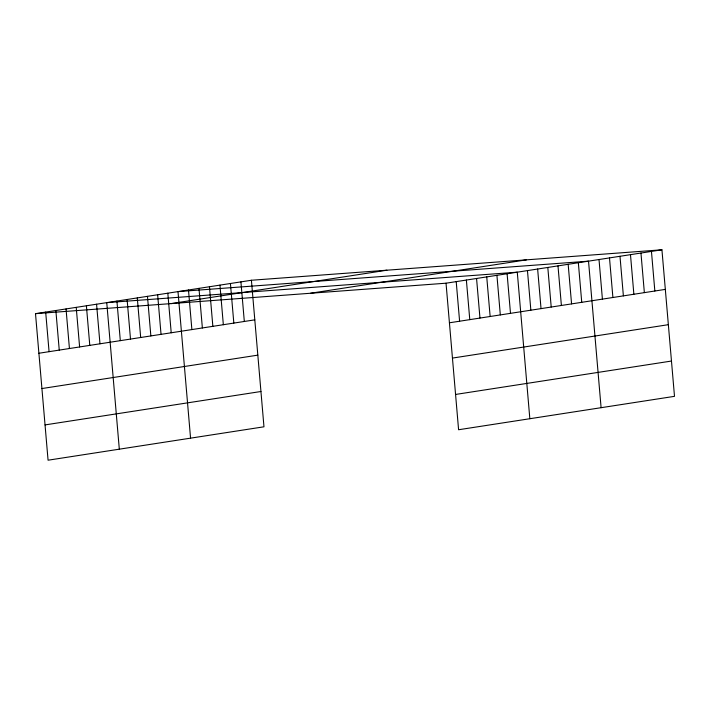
<?xml version="1.0" encoding="UTF-8"?>
<svg xmlns="http://www.w3.org/2000/svg" width="710" height="710" viewBox="0 0 710 710"><rect width="100%" height="100%" fill="white"/><g stroke="black" fill="none" stroke-linecap="round" stroke-linejoin="round"><path stroke-width="1.06" d="M251.411 280.255L263.969 426.799L48.067 460.204L35.5 313.66L251.411 280.255L661.933 249.796L674.5 396.34L458.589 429.745L446.031 283.201L661.933 249.796M170.977 303.614L386.879 270.208M310.554 293.248L526.465 259.851M38.89 353.252L254.801 319.846M449.421 322.793L665.332 289.387M41.917 388.548L257.828 355.142M452.447 358.08L668.359 324.683M45.041 424.908L260.943 391.503M455.563 394.449L671.474 361.044M35.5 313.66L446.031 283.201M651.452 251.42L654.842 291.011M640.961 253.044L644.36 292.635M630.48 254.659L633.87 294.251M619.99 256.283L623.38 295.875M609.5 257.908L612.899 297.499M599.018 259.532L602.408 299.123M601.095 407.691L588.528 261.156L177.997 291.615L190.564 438.159M578.348 262.727L581.747 302.318M568.169 264.298L571.568 303.889M557.989 265.877L561.388 305.469M547.809 267.448L551.208 307.039M537.639 269.028L541.029 308.619M527.459 270.599L530.849 310.19M529.837 418.722L517.279 272.178L106.748 302.637L119.315 449.181M507.1 273.749L510.49 313.341M496.92 275.329L500.319 314.92M486.74 276.9L490.14 316.491M476.561 278.471L479.96 318.062M466.381 280.051L469.78 319.642M456.21 281.621L459.601 321.213M240.921 281.879L244.32 321.47M230.43 283.503L233.83 323.094M219.949 285.127L223.339 324.719M209.459 286.751L212.858 326.343M198.977 288.366L202.368 327.958M188.487 289.991L191.877 329.582M167.817 293.195L171.216 332.786M157.647 294.765L161.037 334.357M147.467 296.336L150.857 335.928M137.287 297.916L140.678 337.507M127.108 299.487L130.498 339.078M116.928 301.067L120.318 340.658M96.569 304.217L99.968 343.809M86.389 305.788L89.788 345.38M76.218 307.359L79.609 346.95M66.039 308.939L69.429 348.53M55.859 310.51L59.25 350.101M45.68 312.089L49.07 351.681"/></g></svg>
